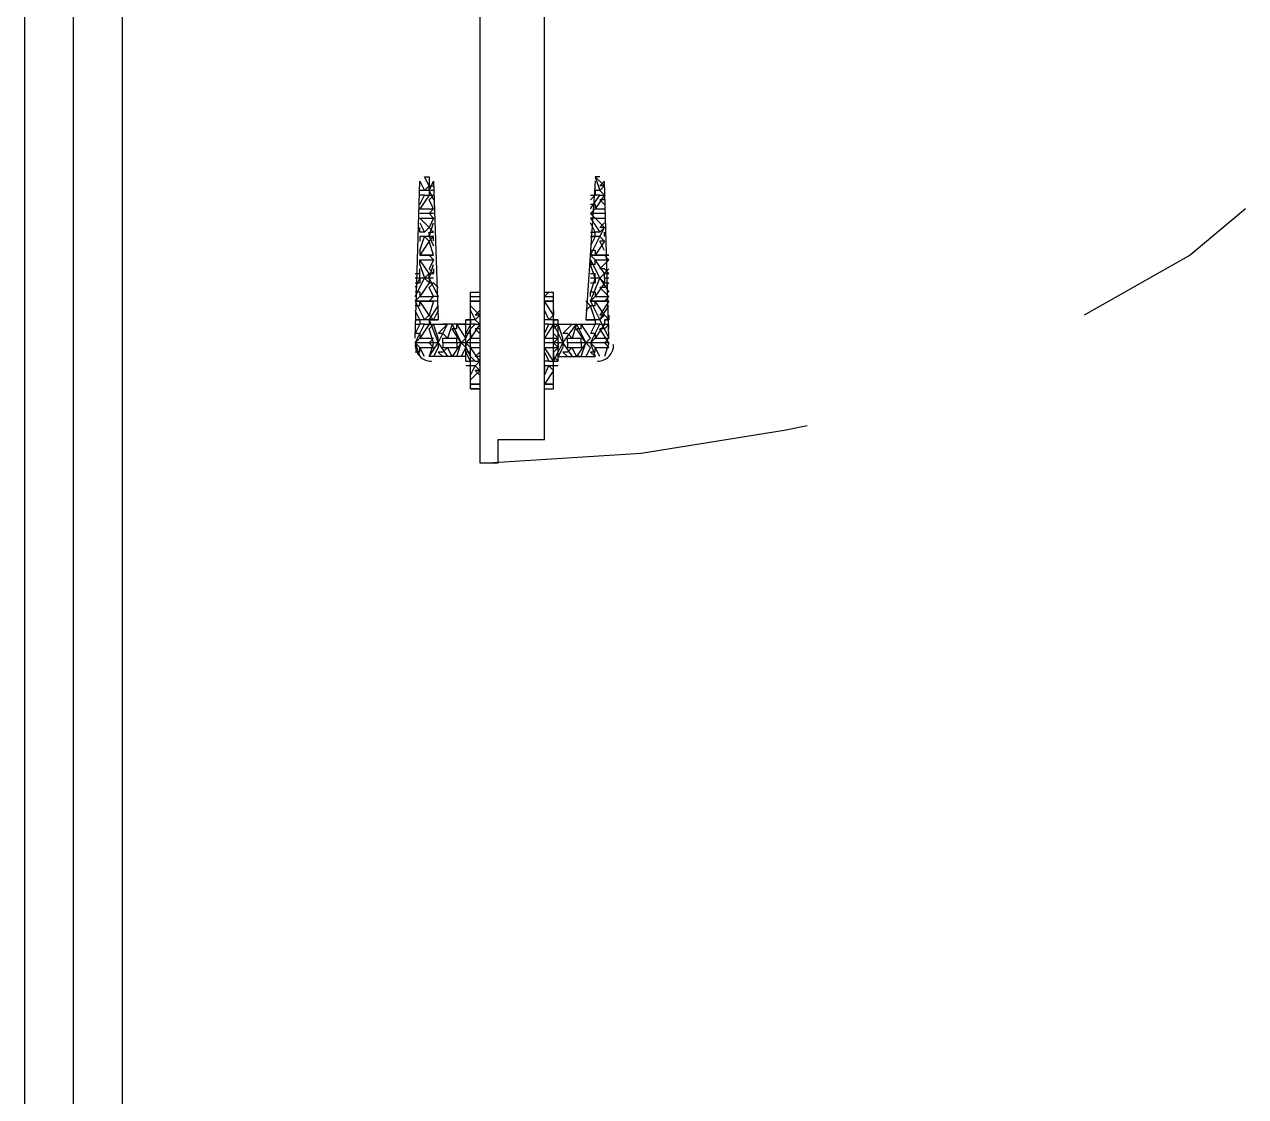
# Model space of a CAD drawing. Header units: millimetres. Extents: x -973 to 28250, y -35942 to 8545.
# Drawn here: x 5090 to 5836, y -12025 to -11370 of the extents above; entities that cross this region are included whole.
import ezdxf

# ---------------------------------------------------------------- set-up
doc = ezdxf.new("R2010")
doc.units = ezdxf.units.MM
for name, color, linetype in [('R02_AKS', 8, 'Continuous'), ('R02_DUVAR', 7, 'Continuous'), ('R02_OZEL', 6, 'Continuous')]:
    doc.layers.add(name, color=color, linetype=linetype)

# ---------------------------------------------------------------- blocks, each defined once
blk = doc.blocks.new('R02_SRC_K01')
at = {"color": 133, "linetype": 'Continuous', "lineweight": 25, "true_color": 0x6ec1dd}
for p, q in [((54328.39, 7919.031), (54328.39, 7993.181)), ((54324.442, 7991.771), (54324.442, 7920.159)), ((54324.442, 7988.67), (54323.879, 7988.67)), ((54323.879, 7988.67), (54323.879, 7982.749)), ((54324.442, 7988.67), (54323.879, 7988.67)), ((54324.442, 7988.67), (54324.442, 7988.67)), ((54324.442, 7988.67), (54324.442, 7988.67)), ((54328.953, 7988.67), (54328.39, 7988.67)), ((54323.879, 7988.388), (54324.442, 7988.388)), ((54324.442, 7988.388), (54323.879, 7988.388)), ((54323.879, 7987.542), (54324.442, 7988.388)), ((54323.879, 7987.824), (54323.879, 7987.542)), ((54324.442, 7987.824), (54324.16, 7987.26)), ((54324.442, 7988.388), (54324.442, 7988.388)), ((54328.39, 7988.388), (54328.953, 7988.388)), ((54328.953, 7988.388), (54328.39, 7988.388)), ((54328.39, 7987.542), (54328.953, 7988.106)), ((54328.39, 7987.824), (54328.672, 7987.542)), ((54323.597, 7987.26), (54323.879, 7987.26)), ((54324.16, 7987.26), (54323.879, 7987.542)), ((54323.879, 7987.542), (54323.879, 7987.542)), ((54323.879, 7987.26), (54323.879, 7987.26)), ((54323.879, 7987.26), (54324.442, 7987.26)), ((54323.879, 7987.26), (54323.879, 7986.978)), ((54323.879, 7987.26), (54323.879, 7987.26)), ((54323.879, 7987.26), (54323.879, 7986.978)), ((54323.879, 7987.26), (54323.879, 7987.26)), ((54324.16, 7987.26), (54324.442, 7987.26)), ((54324.442, 7987.26), (54324.442, 7987.542)), ((54324.442, 7987.26), (54324.442, 7987.26)), ((54324.442, 7987.26), (54324.442, 7987.26)), ((54328.672, 7987.26), (54328.39, 7987.542)), ((54328.672, 7987.26), (54328.39, 7987.542)), ((54328.39, 7987.542), (54328.672, 7987.542)), ((54328.39, 7987.26), (54328.39, 7987.26)), ((54328.39, 7987.26), (54328.39, 7987.26)), ((54328.39, 7987.26), (54328.39, 7986.978)), ((54328.672, 7987.26), (54328.953, 7987.26)), ((54328.672, 7987.26), (54328.953, 7987.26)), ((54328.953, 7987.26), (54329.235, 7987.26)), ((54328.953, 7987.26), (54328.953, 7987.26)), ((54328.953, 7987.26), (54328.953, 7986.978)), ((54328.953, 7987.26), (54328.953, 7987.26)), ((54320.495, 7985.851), (54320.777, 7986.696)), ((54321.059, 7986.696), (54321.341, 7986.133)), ((54321.623, 7985.851), (54321.341, 7986.696)), ((54321.341, 7986.696), (54321.623, 7986.415)), ((54323.597, 7986.696), (54321.341, 7986.696)), ((54321.341, 7986.415), (54321.341, 7986.133)), ((54321.341, 7986.415), (54321.623, 7986.415)), ((54321.623, 7986.133), (54321.905, 7986.696)), ((54322.187, 7986.696), (54321.905, 7985.851)), ((54321.905, 7985.851), (54322.469, 7986.696)), ((54322.187, 7986.696), (54322.187, 7986.696)), ((54322.187, 7986.696), (54322.469, 7986.696)), ((54322.469, 7986.696), (54322.751, 7986.133)), ((54323.033, 7986.415), (54322.751, 7986.133)), ((54323.033, 7986.696), (54323.315, 7986.415)), ((54323.033, 7986.415), (54323.315, 7986.415)), ((54323.315, 7986.133), (54323.597, 7986.696)), ((54323.879, 7986.696), (54323.597, 7986.978)), ((54323.879, 7986.978), (54323.597, 7986.978)), ((54323.597, 7986.978), (54323.597, 7986.978)), ((54323.597, 7986.978), (54323.597, 7984.441)), ((54324.16, 7986.978), (54323.879, 7986.978)), ((54323.879, 7986.978), (54324.442, 7986.133)), ((54323.879, 7986.978), (54323.879, 7986.978)), ((54323.879, 7986.696), (54323.879, 7986.696)), ((54323.879, 7986.415), (54323.879, 7986.696)), ((54324.442, 7986.415), (54324.16, 7986.978)), ((54324.16, 7986.978), (54324.442, 7986.978)), ((54324.442, 7986.978), (54324.442, 7986.978)), ((54324.442, 7986.978), (54324.442, 7986.978)), ((54324.442, 7986.978), (54324.442, 7986.978)), ((54328.672, 7986.978), (54328.39, 7986.978)), ((54328.39, 7986.978), (54328.953, 7986.133)), ((54328.39, 7986.696), (54328.672, 7986.696)), ((54328.39, 7986.415), (54328.672, 7986.696)), ((54328.953, 7986.696), (54328.672, 7986.978)), ((54328.672, 7986.978), (54328.953, 7986.978)), ((54328.953, 7986.978), (54328.953, 7986.978)), ((54329.235, 7986.978), (54328.953, 7986.978)), ((54328.953, 7986.978), (54329.235, 7986.415)), ((54328.953, 7986.978), (54328.953, 7986.978)), ((54328.953, 7986.415), (54328.953, 7986.133)), ((54328.953, 7986.415), (54329.235, 7986.415)), ((54329.235, 7986.978), (54329.235, 7984.441)), ((54329.235, 7986.133), (54329.517, 7986.696)), ((54329.235, 7986.696), (54331.491, 7986.696)), ((54329.235, 7986.415), (54329.235, 7986.415)), ((54329.799, 7986.696), (54329.517, 7985.851)), ((54329.517, 7985.851), (54330.081, 7986.696)), ((54329.799, 7986.696), (54329.799, 7986.696)), ((54329.799, 7986.696), (54330.081, 7986.696)), ((54330.081, 7986.696), (54330.363, 7986.133)), ((54330.645, 7986.415), (54330.363, 7986.133)), ((54330.645, 7986.696), (54330.927, 7986.415)), ((54330.645, 7986.415), (54330.927, 7986.415)), ((54330.927, 7986.133), (54331.209, 7986.696)), ((54331.209, 7985.851), (54331.491, 7986.696)), ((54331.491, 7986.696), (54331.491, 7986.696)), ((54331.491, 7986.696), (54331.491, 7986.696)), ((54331.773, 7986.696), (54332.055, 7986.133)), ((54332.337, 7985.851), (54332.055, 7986.696)), ((54332.055, 7986.415), (54332.055, 7986.133)), ((54332.055, 7986.415), (54332.337, 7986.415)), ((54320.777, 7985.851), (54320.495, 7986.133)), ((54321.341, 7986.133), (54320.495, 7986.133)), ((54320.495, 7985.851), (54320.495, 7985.851)), ((54320.495, 7985.851), (54320.495, 7985.851)), ((54320.777, 7985.851), (54320.495, 7985.569)), ((54320.495, 7985.851), (54321.059, 7985.005)), ((54321.341, 7985.569), (54320.495, 7985.569)), ((54320.495, 7985.569), (54320.777, 7975.983)), ((54320.777, 7984.723), (54321.341, 7985.569)), ((54321.623, 7985.851), (54321.059, 7984.723)), ((54321.623, 7985.851), (54321.341, 7986.133)), ((54321.623, 7985.851), (54321.341, 7985.569)), ((54321.341, 7985.287), (54321.341, 7985.569)), ((54321.905, 7985.851), (54321.623, 7986.133)), ((54321.905, 7985.851), (54321.623, 7985.569)), ((54321.623, 7985.569), (54322.187, 7984.723)), ((54322.469, 7984.723), (54321.905, 7985.851)), ((54321.905, 7985.851), (54321.905, 7985.851)), ((54321.905, 7985.851), (54321.905, 7985.851)), ((54321.905, 7985.851), (54322.469, 7985.005)), ((54322.187, 7985.851), (54322.187, 7986.133)), ((54323.033, 7986.133), (54322.187, 7986.133)), ((54322.187, 7985.851), (54322.187, 7985.569)), ((54323.033, 7985.569), (54322.187, 7985.569)), ((54322.469, 7984.723), (54322.751, 7985.569)), ((54323.033, 7985.287), (54322.751, 7985.569)), ((54323.033, 7985.851), (54323.033, 7986.133)), ((54323.033, 7985.851), (54323.033, 7985.569)), ((54323.315, 7985.851), (54323.315, 7986.133)), ((54323.315, 7985.851), (54323.597, 7985.851)), ((54323.315, 7985.851), (54323.597, 7985.851)), ((54323.315, 7985.851), (54323.315, 7985.569)), ((54323.315, 7985.851), (54323.597, 7985.851)), ((54323.315, 7985.569), (54323.597, 7984.723)), ((54323.879, 7985.851), (54323.597, 7986.133)), ((54323.879, 7986.133), (54323.597, 7986.133)), ((54323.597, 7985.851), (54323.879, 7985.851)), ((54323.879, 7985.851), (54323.597, 7985.569)), ((54323.597, 7985.851), (54323.597, 7985.569)), ((54323.879, 7985.569), (54323.597, 7985.569)), ((54323.597, 7985.569), (54323.879, 7985.287)), ((54324.442, 7986.133), (54323.879, 7986.133)), ((54323.879, 7985.851), (54324.442, 7985.851)), ((54324.442, 7985.569), (54323.879, 7985.569)), ((54323.879, 7984.723), (54324.442, 7985.569)), ((54324.442, 7986.133), (54324.442, 7986.133)), ((54324.442, 7985.569), (54324.442, 7985.569)), ((54328.953, 7986.133), (54328.39, 7986.133)), ((54328.39, 7985.851), (54328.953, 7985.851)), ((54328.953, 7985.569), (54328.39, 7985.569)), ((54328.39, 7984.723), (54328.953, 7985.569)), ((54329.235, 7985.851), (54328.953, 7986.133)), ((54328.953, 7986.133), (54328.953, 7986.133)), ((54328.953, 7986.133), (54328.953, 7986.133)), ((54328.953, 7985.851), (54329.235, 7985.851)), ((54329.235, 7985.851), (54328.953, 7985.569)), ((54329.235, 7985.569), (54328.953, 7985.005)), ((54328.953, 7985.287), (54328.953, 7985.569)), ((54328.953, 7985.569), (54328.953, 7985.569)), ((54328.953, 7985.569), (54328.953, 7985.569)), ((54329.517, 7985.851), (54329.235, 7986.133)), ((54329.235, 7985.851), (54330.645, 7985.851)), ((54329.235, 7985.851), (54329.235, 7985.569)), ((54329.235, 7985.851), (54329.235, 7985.851)), ((54329.517, 7985.851), (54329.235, 7985.569)), ((54329.235, 7985.569), (54329.799, 7984.723)), ((54330.081, 7984.723), (54329.517, 7985.851)), ((54329.517, 7985.851), (54329.517, 7985.851)), ((54329.517, 7985.851), (54329.517, 7985.851)), ((54329.517, 7985.851), (54330.081, 7985.005)), ((54329.799, 7985.851), (54329.799, 7986.133)), ((54330.645, 7986.133), (54329.799, 7986.133)), ((54329.799, 7985.851), (54329.799, 7985.569)), ((54330.645, 7985.569), (54329.799, 7985.569)), ((54330.081, 7984.723), (54330.363, 7985.569)), ((54330.645, 7985.287), (54330.363, 7985.569)), ((54330.645, 7985.851), (54330.645, 7986.133)), ((54330.645, 7985.851), (54330.645, 7985.569)), ((54330.927, 7985.851), (54330.927, 7986.133)), ((54330.927, 7985.851), (54332.337, 7985.851)), ((54330.927, 7985.851), (54331.209, 7985.851)), ((54330.927, 7985.851), (54330.927, 7985.569)), ((54330.927, 7985.851), (54331.209, 7985.851)), ((54330.927, 7985.569), (54331.209, 7984.723)), ((54331.491, 7985.851), (54331.209, 7986.133)), ((54332.055, 7986.133), (54331.209, 7986.133)), ((54331.491, 7985.851), (54331.209, 7985.569)), ((54331.209, 7985.851), (54331.491, 7985.005)), ((54332.055, 7985.569), (54331.209, 7985.569)), ((54331.491, 7984.723), (54332.055, 7985.569)), ((54332.337, 7985.851), (54331.773, 7984.723)), ((54332.337, 7985.851), (54332.055, 7986.133)), ((54332.337, 7985.851), (54332.055, 7985.569)), ((54332.055, 7985.287), (54332.055, 7985.569)), ((54332.337, 7985.569), (54332.055, 7975.983)), ((54332.337, 7985.569), (54332.337, 7985.569)), ((54332.337, 7985.569), (54332.337, 7985.287)), ((54320.777, 7985.005), (54320.495, 7984.723)), ((54320.495, 7985.005), (54320.495, 7984.723)), ((54320.777, 7985.005), (54321.059, 7985.005)), ((54321.341, 7985.287), (54321.623, 7985.287)), ((54321.341, 7984.723), (54321.623, 7985.287)), ((54322.187, 7985.005), (54322.187, 7984.723)), ((54322.187, 7985.005), (54322.469, 7985.005)), ((54322.751, 7984.723), (54323.315, 7985.287)), ((54323.033, 7985.287), (54323.315, 7985.287)), ((54323.879, 7985.005), (54323.597, 7984.723)), ((54323.879, 7985.287), (54323.879, 7985.005)), ((54323.879, 7985.005), (54323.879, 7985.005)), ((54324.442, 7985.287), (54324.16, 7984.723)), ((54328.39, 7985.287), (54328.672, 7985.005)), ((54328.39, 7985.005), (54328.672, 7985.005)), ((54328.953, 7985.005), (54328.672, 7984.723)), ((54328.953, 7985.287), (54329.235, 7985.287)), ((54328.953, 7984.723), (54329.235, 7985.287)), ((54329.235, 7985.287), (54329.235, 7985.287)), ((54329.235, 7985.287), (54329.235, 7985.287)), ((54329.799, 7985.005), (54329.799, 7984.723)), ((54329.799, 7985.005), (54330.081, 7985.005)), ((54330.363, 7984.723), (54330.927, 7985.287)), ((54330.645, 7985.287), (54330.927, 7985.287)), ((54331.491, 7985.005), (54331.209, 7984.723)), ((54331.491, 7985.005), (54331.491, 7985.005)), ((54332.055, 7985.287), (54332.337, 7985.287)), ((54332.055, 7984.723), (54332.337, 7985.287)), ((54320.777, 7984.723), (54320.495, 7984.723)), ((54320.495, 7984.441), (54320.777, 7984.441)), ((54321.059, 7984.441), (54320.495, 7983.595)), ((54320.777, 7984.159), (54320.495, 7984.441)), ((54320.777, 7984.441), (54320.495, 7984.441)), ((54320.495, 7984.159), (54320.495, 7984.441)), ((54320.495, 7983.313), (54321.059, 7984.159)), ((54320.777, 7984.441), (54320.777, 7984.723)), ((54321.059, 7984.723), (54320.777, 7984.723)), ((54320.777, 7984.441), (54320.777, 7984.441)), ((54321.059, 7984.441), (54320.777, 7984.159)), ((54320.777, 7984.159), (54321.059, 7984.159)), ((54320.777, 7984.159), (54321.341, 7983.313)), ((54321.059, 7984.723), (54321.341, 7984.723)), ((54321.059, 7984.441), (54321.905, 7984.441)), ((54321.059, 7984.441), (54321.341, 7984.441)), ((54321.341, 7984.441), (54321.341, 7984.723)), ((54322.187, 7984.723), (54321.341, 7984.723)), ((54321.341, 7984.441), (54321.341, 7984.441)), ((54321.905, 7984.441), (54321.341, 7984.441)), ((54321.341, 7984.441), (54321.623, 7983.595)), ((54321.341, 7975.983), (54321.905, 7984.441)), ((54323.597, 7984.723), (54321.905, 7984.723)), ((54321.905, 7984.441), (54321.905, 7984.441)), ((54322.187, 7984.723), (54322.187, 7984.723)), ((54322.469, 7984.723), (54322.469, 7984.723)), ((54322.751, 7984.723), (54322.751, 7984.723)), ((54323.597, 7984.723), (54322.751, 7984.723)), ((54323.879, 7984.723), (54323.597, 7984.723)), ((54323.597, 7984.723), (54323.597, 7984.723)), ((54323.597, 7984.441), (54323.879, 7984.441)), ((54323.879, 7984.441), (54323.597, 7984.441)), ((54323.879, 7984.441), (54323.879, 7984.723)), ((54323.879, 7984.441), (54323.879, 7984.723)), ((54324.16, 7984.723), (54323.879, 7984.723)), ((54323.879, 7984.441), (54324.442, 7984.441)), ((54323.879, 7984.441), (54323.879, 7984.441)), ((54323.879, 7984.441), (54323.879, 7984.159)), ((54323.879, 7984.441), (54323.879, 7984.441)), ((54324.16, 7984.441), (54323.879, 7984.159)), ((54323.879, 7984.441), (54323.879, 7984.441)), ((54323.879, 7984.159), (54323.879, 7984.159)), ((54323.879, 7983.877), (54323.879, 7984.159)), ((54323.879, 7984.159), (54324.442, 7983.313)), ((54323.879, 7984.159), (54323.879, 7984.159)), ((54324.16, 7984.723), (54324.442, 7984.723)), ((54324.442, 7983.877), (54324.16, 7984.441)), ((54324.16, 7984.441), (54324.442, 7984.441)), ((54324.442, 7984.723), (54324.442, 7984.723)), ((54324.442, 7984.723), (54324.442, 7984.723)), ((54324.442, 7984.723), (54324.442, 7984.723)), ((54324.442, 7984.441), (54324.442, 7984.441)), ((54324.442, 7984.441), (54324.442, 7984.441)), ((54324.442, 7984.441), (54324.442, 7984.441)), ((54328.39, 7984.441), (54328.39, 7984.723)), ((54328.672, 7984.723), (54328.39, 7984.723)), ((54328.39, 7984.441), (54328.39, 7984.441)), ((54328.672, 7984.441), (54328.39, 7984.159)), ((54328.39, 7984.441), (54328.39, 7984.441)), ((54328.672, 7984.441), (54328.39, 7984.159)), ((54328.39, 7984.159), (54328.672, 7984.159)), ((54328.39, 7983.877), (54328.672, 7984.159)), ((54328.39, 7984.159), (54328.953, 7983.595)), ((54328.672, 7984.723), (54328.953, 7984.723)), ((54328.672, 7984.441), (54328.953, 7984.441)), ((54328.672, 7984.441), (54328.953, 7984.441)), ((54328.953, 7984.723), (54328.953, 7984.723)), ((54328.953, 7984.441), (54328.953, 7984.723)), ((54329.235, 7984.723), (54328.953, 7984.723)), ((54328.953, 7984.441), (54329.235, 7984.441)), ((54328.953, 7984.441), (54328.953, 7984.441)), ((54328.953, 7984.441), (54328.953, 7984.441)), ((54329.235, 7984.441), (54328.953, 7984.441)), ((54328.953, 7984.441), (54328.953, 7984.159)), ((54328.953, 7984.441), (54328.953, 7984.441)), ((54328.953, 7984.159), (54328.953, 7984.159)), ((54329.799, 7984.723), (54329.235, 7984.723)), ((54329.235, 7984.723), (54330.645, 7984.723)), ((54329.799, 7984.723), (54329.799, 7984.723)), ((54330.081, 7984.723), (54330.081, 7984.723)), ((54330.363, 7984.723), (54330.363, 7984.723)), ((54331.491, 7984.723), (54330.363, 7984.723)), ((54330.645, 7984.441), (54330.645, 7984.441)), ((54331.491, 7984.441), (54330.927, 7983.595)), ((54331.491, 7984.441), (54330.927, 7984.441)), ((54330.927, 7983.877), (54331.209, 7984.441)), ((54331.209, 7975.983), (54330.927, 7984.441)), ((54331.491, 7984.159), (54331.209, 7984.441)), ((54331.209, 7983.313), (54331.491, 7984.159)), ((54331.491, 7984.441), (54331.491, 7984.723)), ((54331.773, 7984.723), (54331.491, 7984.723)), ((54331.491, 7984.441), (54331.491, 7984.441)), ((54331.773, 7984.441), (54331.491, 7984.159)), ((54331.491, 7984.159), (54331.491, 7984.159)), ((54331.491, 7984.159), (54332.055, 7983.313)), ((54331.773, 7984.723), (54332.055, 7984.723)), ((54332.337, 7983.313), (54331.773, 7984.441)), ((54331.773, 7984.441), (54332.055, 7984.441)), ((54332.055, 7984.441), (54332.055, 7984.723)), ((54332.337, 7984.723), (54332.055, 7984.723)), ((54332.055, 7984.441), (54332.055, 7984.441)), ((54332.337, 7984.441), (54332.055, 7984.441)), ((54332.055, 7984.441), (54332.337, 7983.877)), ((54320.495, 7983.313), (54321.623, 7983.313)), ((54320.495, 7983.313), (54320.495, 7983.313)), ((54320.777, 7983.313), (54320.495, 7983.313)), ((54320.777, 7983.313), (54320.495, 7983.031)), ((54321.341, 7983.313), (54320.495, 7983.313)), ((54321.341, 7983.595), (54321.341, 7983.313)), ((54321.341, 7983.595), (54321.623, 7983.595)), ((54321.623, 7983.313), (54321.341, 7983.313)), ((54321.623, 7983.313), (54321.341, 7983.031)), ((54321.623, 7983.595), (54321.905, 7983.877)), ((54321.905, 7983.313), (54321.623, 7983.595)), ((54323.879, 7983.313), (54324.442, 7983.313)), ((54324.442, 7983.313), (54323.879, 7983.313)), ((54324.442, 7983.313), (54324.442, 7983.313)), ((54328.39, 7983.313), (54328.953, 7983.313)), ((54328.953, 7983.313), (54328.39, 7983.313)), ((54330.927, 7983.313), (54332.337, 7983.313)), ((54330.927, 7983.313), (54331.209, 7983.313)), ((54331.491, 7983.313), (54331.209, 7983.313)), ((54331.491, 7983.313), (54331.209, 7983.031)), ((54332.055, 7983.313), (54331.209, 7983.313)), ((54332.055, 7983.595), (54332.055, 7983.313)), ((54332.055, 7983.595), (54332.337, 7983.595)), ((54332.337, 7983.313), (54332.055, 7983.313)), ((54332.337, 7983.313), (54332.055, 7983.031)), ((54320.495, 7983.031), (54320.495, 7983.031)), ((54321.341, 7983.031), (54320.495, 7983.031)), ((54320.495, 7983.031), (54321.059, 7982.467)), ((54320.777, 7982.185), (54321.341, 7983.031)), ((54321.341, 7982.749), (54321.341, 7983.031)), ((54321.341, 7982.749), (54321.623, 7982.749)), ((54321.341, 7981.903), (54321.623, 7982.749)), ((54321.623, 7983.031), (54321.623, 7982.749)), ((54321.623, 7982.749), (54321.623, 7982.749)), ((54324.442, 7983.031), (54323.879, 7983.031)), ((54324.442, 7982.749), (54323.879, 7982.749)), ((54324.16, 7982.749), (54324.442, 7983.031)), ((54324.442, 7983.031), (54324.442, 7983.031)), ((54328.953, 7983.031), (54328.39, 7983.031)), ((54328.953, 7982.749), (54328.953, 7982.749)), ((54331.491, 7981.903), (54330.927, 7983.031)), ((54330.927, 7983.031), (54331.209, 7983.031)), ((54332.055, 7983.031), (54331.209, 7983.031)), ((54331.209, 7983.031), (54331.491, 7982.467)), ((54331.491, 7982.185), (54332.055, 7983.031)), ((54332.337, 7983.031), (54331.773, 7981.903)), ((54332.055, 7982.749), (54332.055, 7983.031)), ((54332.055, 7982.749), (54332.337, 7982.749)), ((54320.777, 7982.467), (54320.495, 7982.185)), ((54320.777, 7982.185), (54320.495, 7982.185)), ((54320.495, 7982.185), (54320.495, 7982.185)), ((54320.495, 7981.903), (54320.777, 7981.903)), ((54320.777, 7982.467), (54321.059, 7982.467)), ((54320.777, 7981.903), (54320.777, 7982.185)), ((54321.059, 7981.903), (54320.777, 7982.185)), ((54320.777, 7981.903), (54320.777, 7981.622)), ((54321.059, 7981.903), (54320.777, 7981.622)), ((54321.059, 7981.903), (54321.623, 7981.903)), ((54321.059, 7981.903), (54321.341, 7981.903)), ((54321.059, 7981.903), (54321.341, 7981.903)), ((54321.341, 7981.903), (54321.341, 7982.185)), ((54321.623, 7982.185), (54321.341, 7982.185)), ((54321.341, 7981.903), (54321.341, 7981.622)), ((54321.341, 7981.903), (54321.623, 7981.058)), ((54330.927, 7982.467), (54331.209, 7982.185)), ((54331.491, 7982.467), (54331.209, 7982.185)), ((54331.491, 7982.185), (54331.209, 7982.185)), ((54331.491, 7981.903), (54331.209, 7981.058)), ((54331.491, 7982.467), (54331.491, 7982.467)), ((54331.491, 7981.903), (54331.491, 7982.185)), ((54331.773, 7981.903), (54331.491, 7982.185)), ((54331.491, 7981.903), (54331.491, 7981.622)), ((54331.773, 7981.903), (54331.491, 7981.622)), ((54332.055, 7981.058), (54331.773, 7981.903)), ((54331.773, 7981.903), (54332.055, 7981.903)), ((54331.773, 7981.903), (54332.055, 7981.903)), ((54332.055, 7981.903), (54332.337, 7982.467)), ((54332.055, 7981.903), (54332.055, 7982.185)), ((54332.337, 7982.185), (54332.055, 7982.185)), ((54332.055, 7981.903), (54332.055, 7981.622)), ((54332.055, 7981.903), (54332.055, 7981.34)), ((54320.777, 7981.34), (54320.495, 7981.622)), ((54320.777, 7981.622), (54320.495, 7981.622)), ((54320.495, 7981.622), (54320.495, 7981.622)), ((54320.495, 7980.776), (54321.059, 7981.34)), ((54320.777, 7981.622), (54321.341, 7980.776)), ((54320.777, 7981.34), (54321.059, 7981.34)), ((54321.623, 7981.622), (54321.341, 7981.622)), ((54321.341, 7981.058), (54321.341, 7980.776)), ((54321.341, 7981.058), (54321.623, 7981.058)), ((54321.623, 7980.776), (54321.623, 7981.058)), ((54331.491, 7981.34), (54331.209, 7981.622)), ((54331.491, 7981.622), (54331.209, 7981.622)), ((54331.209, 7981.34), (54331.209, 7981.622)), ((54331.209, 7980.776), (54331.491, 7981.34)), ((54331.491, 7981.622), (54332.055, 7980.776)), ((54331.491, 7981.34), (54331.491, 7981.34)), ((54332.337, 7981.622), (54332.055, 7981.622)), ((54332.055, 7981.058), (54332.055, 7980.776)), ((54332.055, 7981.058), (54332.055, 7981.058)), ((54320.777, 7980.494), (54320.495, 7980.776)), ((54321.341, 7980.776), (54320.495, 7980.776)), ((54320.495, 7980.494), (54321.623, 7980.494)), ((54320.777, 7980.494), (54320.495, 7980.494)), ((54321.341, 7980.494), (54320.495, 7980.494)), ((54320.777, 7979.648), (54321.341, 7980.494)), ((54321.623, 7980.494), (54321.341, 7980.776)), ((54321.623, 7980.494), (54321.341, 7980.494)), ((54321.341, 7980.212), (54321.341, 7980.494)), ((54321.623, 7980.776), (54321.623, 7980.776)), ((54331.209, 7980.776), (54331.209, 7980.776)), ((54331.491, 7980.494), (54331.209, 7980.776)), ((54332.055, 7980.776), (54331.209, 7980.776)), ((54331.209, 7980.494), (54332.055, 7980.494)), ((54331.209, 7980.494), (54331.209, 7980.494)), ((54331.491, 7980.494), (54331.209, 7980.494)), ((54332.055, 7980.494), (54331.209, 7980.494)), ((54331.209, 7980.494), (54331.491, 7979.648)), ((54331.491, 7979.648), (54332.055, 7980.494)), ((54332.055, 7980.776), (54332.055, 7980.776)), ((54332.055, 7980.494), (54332.055, 7980.494)), ((54332.055, 7980.212), (54332.055, 7980.494)), ((54320.777, 7980.212), (54321.059, 7979.648)), ((54321.059, 7979.366), (54320.777, 7979.648)), ((54321.059, 7979.366), (54320.777, 7979.648)), ((54320.777, 7979.648), (54320.777, 7979.648)), ((54320.777, 7979.648), (54321.059, 7979.648)), ((54321.341, 7980.212), (54321.623, 7980.212)), ((54321.341, 7979.366), (54321.623, 7979.93)), ((54331.491, 7979.366), (54331.209, 7979.93)), ((54331.491, 7979.648), (54331.209, 7979.366)), ((54331.209, 7979.648), (54331.209, 7979.366)), ((54331.773, 7979.366), (54331.491, 7979.648)), ((54331.491, 7979.648), (54331.491, 7979.648)), ((54332.055, 7980.212), (54331.773, 7979.366)), ((54332.055, 7980.212), (54332.055, 7980.212)), ((54332.055, 7979.366), (54332.055, 7979.648)), ((54320.777, 7979.366), (54320.777, 7979.366)), ((54320.777, 7979.366), (54320.777, 7979.366)), ((54320.777, 7979.366), (54320.777, 7979.084)), ((54320.777, 7979.366), (54320.777, 7979.366)), ((54321.059, 7979.084), (54320.777, 7978.802)), ((54320.777, 7979.084), (54320.777, 7979.084)), ((54321.059, 7979.366), (54321.623, 7979.366)), ((54321.059, 7979.366), (54321.341, 7979.366)), ((54321.623, 7978.238), (54321.059, 7979.084)), ((54321.059, 7979.084), (54321.341, 7979.084)), ((54321.341, 7979.366), (54321.341, 7979.366)), ((54321.341, 7979.366), (54321.341, 7979.084)), ((54321.623, 7979.366), (54321.341, 7979.366)), ((54321.623, 7979.084), (54321.341, 7979.084)), ((54321.341, 7979.084), (54321.623, 7978.52)), ((54331.491, 7979.366), (54331.209, 7978.52)), ((54331.491, 7979.366), (54331.209, 7979.366)), ((54331.491, 7978.802), (54331.209, 7979.084)), ((54331.491, 7979.084), (54331.209, 7979.084)), ((54331.209, 7979.084), (54331.209, 7979.084)), ((54331.491, 7979.366), (54331.491, 7979.366)), ((54331.491, 7979.366), (54331.491, 7979.084)), ((54331.773, 7979.084), (54331.491, 7978.802)), ((54331.773, 7979.366), (54332.055, 7979.366)), ((54332.055, 7978.52), (54331.773, 7979.084)), ((54331.773, 7979.084), (54332.055, 7979.084)), ((54332.055, 7979.366), (54332.055, 7979.366)), ((54332.055, 7979.366), (54332.055, 7979.366)), ((54332.055, 7979.084), (54332.055, 7979.084)), ((54332.055, 7979.084), (54332.055, 7979.084)), ((54332.055, 7979.084), (54332.055, 7978.802)), ((54320.777, 7978.802), (54321.059, 7978.802)), ((54320.777, 7978.52), (54321.059, 7978.802)), ((54320.777, 7978.802), (54321.341, 7978.238)), ((54321.341, 7978.238), (54320.777, 7978.238)), ((54321.623, 7977.956), (54321.341, 7978.238)), ((54321.341, 7978.238), (54321.341, 7978.238)), ((54321.341, 7978.238), (54321.623, 7978.238)), ((54331.209, 7978.238), (54331.491, 7978.802)), ((54331.491, 7977.956), (54331.209, 7978.238)), ((54332.055, 7978.238), (54331.209, 7978.238)), ((54331.491, 7978.802), (54331.491, 7978.802)), ((54331.491, 7978.802), (54332.055, 7978.238)), ((54332.055, 7978.238), (54332.055, 7978.238)), ((54320.777, 7977.956), (54321.623, 7977.956)), ((54321.341, 7977.674), (54320.777, 7977.674)), ((54320.777, 7976.829), (54321.341, 7977.674)), ((54320.777, 7977.392), (54321.059, 7977.111)), ((54321.623, 7977.674), (54321.059, 7976.829)), ((54321.623, 7977.956), (54321.341, 7977.674)), ((54321.341, 7977.392), (54321.341, 7977.674)), ((54321.341, 7977.392), (54321.623, 7977.392)), ((54331.209, 7977.956), (54332.055, 7977.956)), ((54331.491, 7977.956), (54331.209, 7977.674)), ((54332.055, 7977.674), (54331.209, 7977.674)), ((54331.209, 7977.674), (54331.491, 7977.111)), ((54331.491, 7976.829), (54332.055, 7977.674)), ((54332.055, 7977.392), (54331.773, 7976.829)), ((54332.055, 7977.674), (54332.055, 7977.674)), ((54320.777, 7977.111), (54321.059, 7977.111)), ((54321.059, 7976.829), (54320.777, 7976.829)), ((54321.059, 7976.829), (54321.341, 7976.829)), ((54321.341, 7976.829), (54321.623, 7977.111)), ((54321.341, 7976.547), (54321.341, 7976.829)), ((54321.623, 7976.829), (54321.341, 7976.829)), ((54331.491, 7976.547), (54331.209, 7977.111)), ((54331.491, 7977.111), (54331.209, 7976.829)), ((54331.491, 7976.829), (54331.209, 7976.829)), ((54331.491, 7977.111), (54331.491, 7977.111)), ((54331.491, 7976.547), (54331.491, 7976.829)), ((54331.773, 7976.829), (54331.491, 7976.829)), ((54331.773, 7976.829), (54332.055, 7976.829)), ((54332.055, 7976.829), (54332.055, 7976.829)), ((54320.777, 7976.547), (54320.777, 7976.547)), ((54321.059, 7976.547), (54320.777, 7976.265)), ((54320.777, 7976.547), (54320.777, 7976.547)), ((54320.777, 7976.547), (54320.777, 7976.547)), ((54321.059, 7976.547), (54320.777, 7976.265)), ((54320.777, 7976.265), (54321.059, 7976.265)), ((54320.777, 7975.983), (54321.059, 7976.265)), ((54320.777, 7976.265), (54321.341, 7975.701)), ((54321.059, 7976.547), (54321.341, 7976.547)), ((54321.059, 7976.547), (54321.341, 7976.547)), ((54321.059, 7975.983), (54321.059, 7975.983)), ((54321.341, 7976.547), (54321.341, 7976.265)), ((54321.341, 7976.547), (54321.341, 7976.265)), ((54321.341, 7976.265), (54321.341, 7976.265)), ((54321.341, 7975.983), (54321.341, 7975.983)), ((54331.491, 7976.547), (54331.209, 7975.983)), ((54331.491, 7976.265), (54331.209, 7976.265)), ((54331.491, 7976.265), (54331.209, 7976.265)), ((54331.491, 7976.547), (54331.491, 7976.265)), ((54331.773, 7976.547), (54331.491, 7976.265)), ((54331.491, 7976.265), (54331.491, 7976.265)), ((54331.491, 7975.701), (54331.491, 7976.265)), ((54331.491, 7976.265), (54331.773, 7975.701)), ((54331.491, 7975.983), (54331.491, 7975.983)), ((54332.055, 7975.983), (54331.773, 7976.547)), ((54331.773, 7976.547), (54332.055, 7976.547)), ((54331.773, 7975.983), (54331.773, 7975.983)), ((54332.055, 7976.547), (54332.055, 7976.547)), ((54321.059, 7975.701), (54321.341, 7975.701)), ((54331.773, 7975.701), (54331.491, 7975.701))]:
    blk.add_line(p, q, dxfattribs=at)
at = {"color": 7, "linetype": 'Continuous', "lineweight": 25}
for points in [[(54308.372, 7990.926), (54309.782, 7991.208), (54318.522, 7992.617), (54327.544, 7993.181)], [(54281.588, 7977.674), (54284.971, 7980.494), (54291.455, 7984.159)]]:
    blk.add_lwpolyline(points, dxfattribs=at)
at = {"color": 133, "linetype": 'Continuous', "lineweight": 25, "true_color": 0x6ec1dd}
for points in [[(54328.39, 7993.181), (54327.262, 7993.181), (54327.262, 7991.771), (54324.442, 7991.771)], [(54328.39, 7988.67), (54328.953, 7988.67), (54328.953, 7982.749), (54328.39, 7982.749)], [(54328.953, 7987.824), (54328.672, 7987.26), (54328.39, 7986.978)], [(54323.879, 7986.978), (54323.597, 7986.415), (54323.315, 7985.851), (54322.469, 7984.723)], [(54323.879, 7984.723), (54323.597, 7985.287), (54323.315, 7985.851), (54322.751, 7986.696)], [(54323.597, 7985.851), (54323.597, 7986.133), (54323.879, 7986.415)], [(54329.235, 7985.851), (54329.235, 7986.133), (54328.953, 7986.696)], [(54331.491, 7984.441), (54330.927, 7985.851), (54330.363, 7986.696)], [(54331.491, 7986.696), (54330.927, 7985.851), (54330.363, 7984.723)], [(54320.495, 7985.851), (54321.623, 7985.851), (54323.033, 7985.851)], [(54321.623, 7983.313), (54321.059, 7984.441), (54320.495, 7985.569)], [(54328.953, 7983.877), (54328.672, 7984.441), (54328.39, 7984.723)], [(54330.927, 7984.441), (54331.491, 7984.441), (54332.337, 7984.441)], [(54321.623, 7983.313), (54321.059, 7981.903), (54320.495, 7981.34)], [(54321.623, 7980.776), (54321.059, 7981.903), (54320.495, 7982.749)], [(54331.209, 7981.903), (54331.491, 7981.903), (54332.337, 7981.903)], [(54321.623, 7980.494), (54321.059, 7979.366), (54320.777, 7978.802)], [(54331.209, 7979.366), (54331.491, 7979.366), (54332.055, 7979.366)], [(54321.341, 7975.701), (54321.059, 7976.547), (54320.777, 7976.829)], [(54331.209, 7976.547), (54331.491, 7976.547), (54332.055, 7976.547)]]:
    blk.add_lwpolyline(points, dxfattribs=at)
for points in [[(54320.487, 7986.673), (54320.3, 7986.479), (54320.202, 7986.216), (54320.214, 7985.947)], [(54321.2, 7986.978), (54320.931, 7986.978), (54320.673, 7986.868), (54320.487, 7986.673)], [(54332.063, 7986.673), (54331.877, 7986.868), (54331.619, 7986.978), (54331.35, 7986.978)], [(54332.336, 7985.947), (54332.348, 7986.216), (54332.25, 7986.479), (54332.063, 7986.673)]]:
    blk.add_open_spline(points, degree=3, dxfattribs=at)
blk = doc.blocks.new('R02_CK_I02_H_N1_N1_P')
at = {"xscale": -10, "yscale": -10}
blk.add_blockref('R02_SRC_K01', (543532.1865, 79189.29523), dxfattribs=at)
blk = doc.blocks.new('R02_CK_I04_V_1_1_P')
blk.add_lwpolyline([(0, 0), (1225, 0), (1225, 60), (0, 60)], close=True)

msp = doc.modelspace()

# ---------------------------------------------------------------- linework, layer by layer
at = {"layer": 'R02_AKS'}
msp.add_line((5120, -13180), (5120, -6750), dxfattribs=at)

# ---------------------------------------------------------------- block references
at = {"layer": 'R02_DUVAR'}
msp.add_blockref('R02_CK_I02_H_N1_N1_P', (5120, -10895), dxfattribs=at)
at = {"layer": 'R02_OZEL', "rotation": 90}
msp.add_blockref('R02_CK_I04_V_1_1_P', (5150, -12120), dxfattribs=at)

doc.saveas('drawing.dxf')
